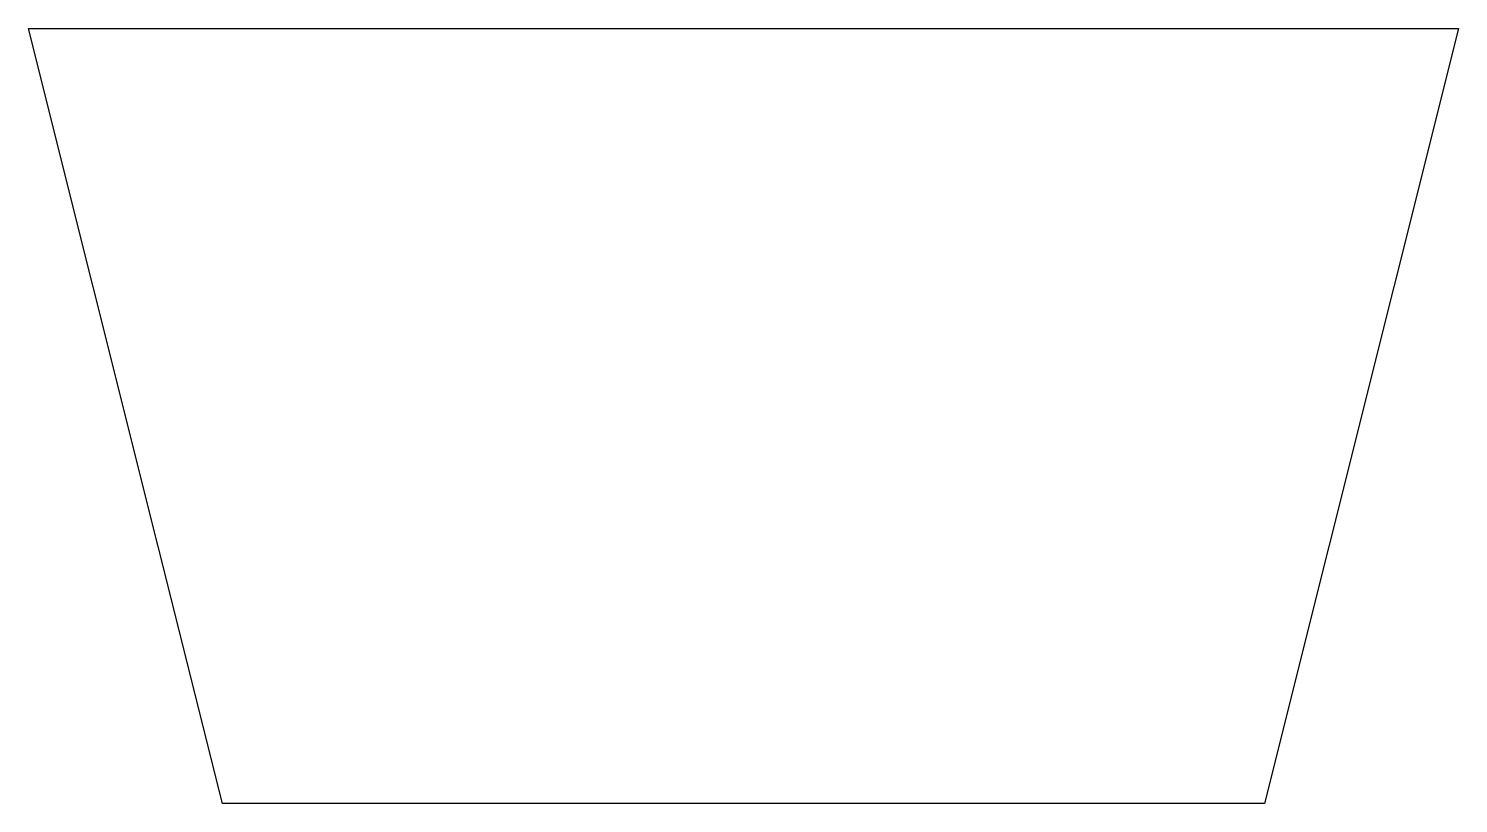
# Model space of a CAD drawing. Header units: millimetres. Extents: x 0 to 636, y -172 to 172.
import ezdxf

# ---------------------------------------------------------------- set-up
doc = ezdxf.new("R2010")
doc.units = ezdxf.units.MM
doc.header["$LTSCALE"] = 10
doc.layers.add('MEMBERS', color=5, linetype='Continuous')

msp = doc.modelspace()

# ---------------------------------------------------------------- linework, layer by layer
at = {"layer": 'MEMBERS', "color": 3, "linetype": 'Continuous'}
for p, q in [((0, 172.41), (636.08, 172.42)), ((86.19, -172.42), (0, 172.41)), ((636.08, 172.42), (549.89, -172.41)), ((549.89, -172.41), (86.19, -172.42))]:
    msp.add_line(p, q, dxfattribs=at)

doc.saveas('drawing.dxf')
